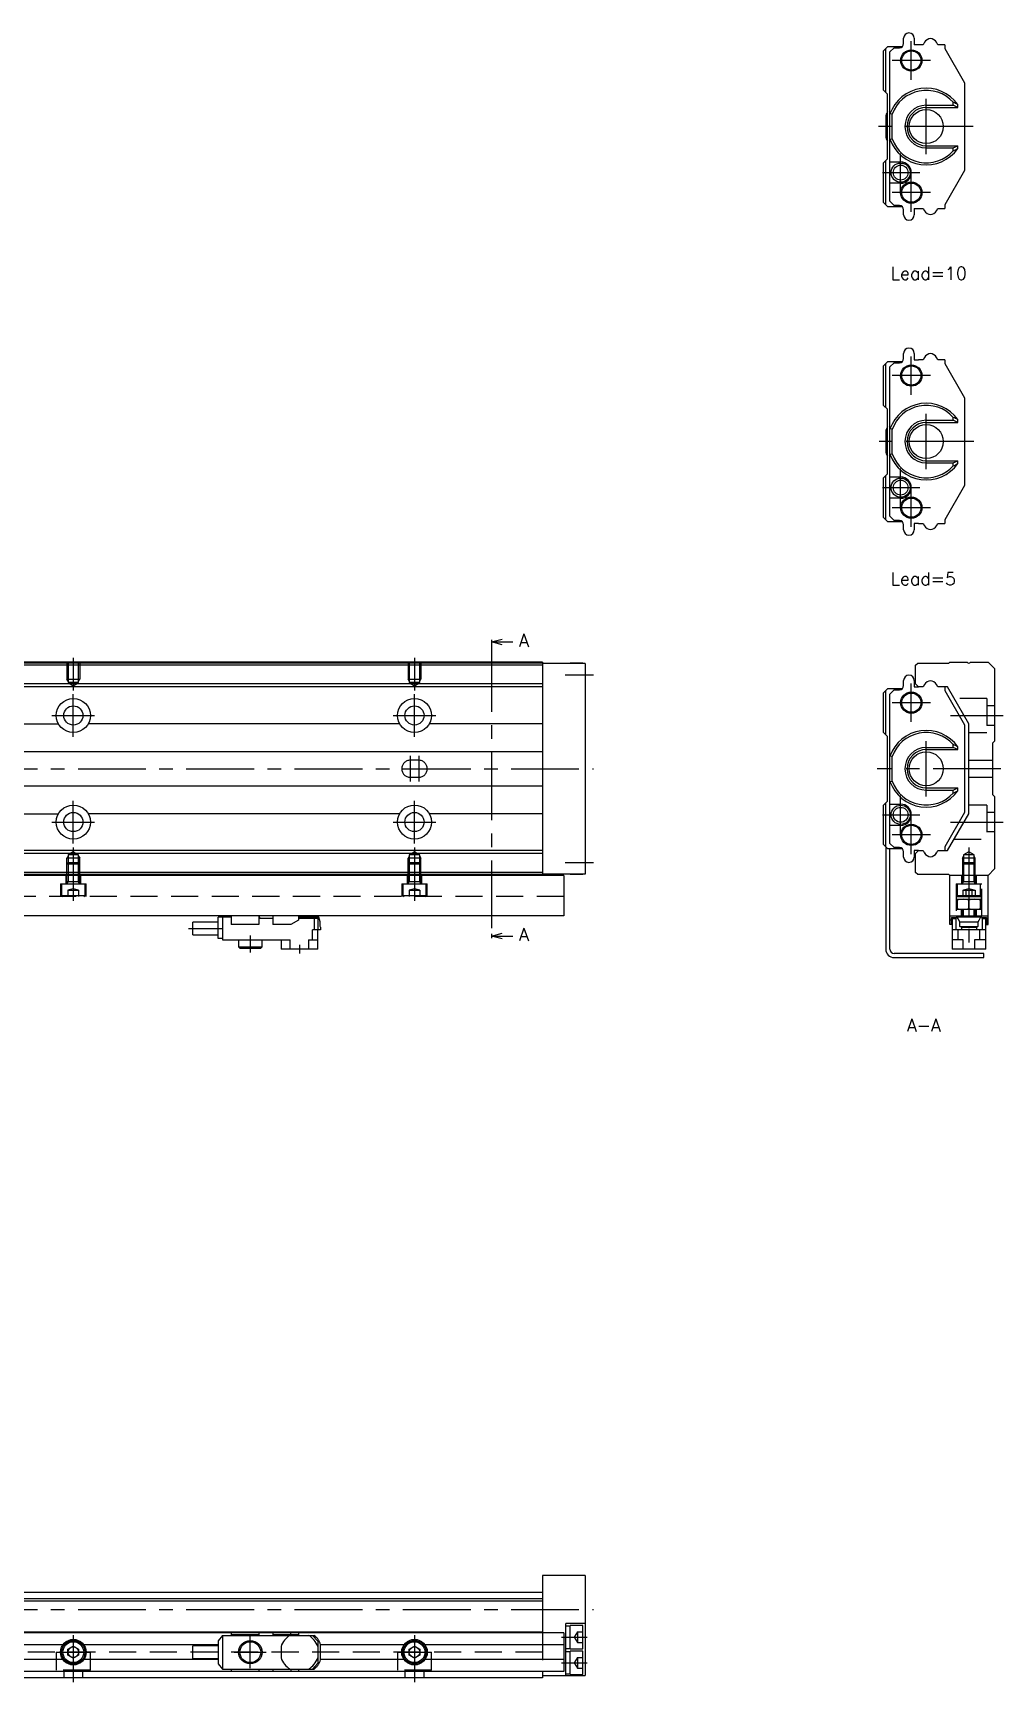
# Model space of a CAD drawing. Extents: x -2 to 443, y -8 to 396.
# Drawn here: x 216 to 443.5, y 9 to 395.8 of the extents above; entities that cross this region are included whole.
import ezdxf

# ---------------------------------------------------------------- set-up
doc = ezdxf.new("R2010")
doc.units = 0
doc.header["$LTSCALE"] = 0.5
doc.linetypes.add('CENTER', pattern=[50.8, 31.75, -6.35, 6.35, -6.35])
doc.linetypes.add('DASHED', pattern=[19.05, 12.7, -6.35])
for name, color, linetype in [('MSM_CENTER', 1, 'CENTER'), ('MSM_CONTINUOUS', 7, 'CONTINUOUS'), ('MSM_DASHED', 4, 'DASHED'), ('MSM_NARROW', 5, 'CONTINUOUS'), ('MSM_PART_NUMBER', 7, 'CONTINUOUS')]:
    doc.layers.add(name, color=color, linetype=linetype)
doc.styles.get("Standard").update_dxf_attribs({"font": 'txt.shx', "height": 1, "bigfont": 'bigfont.shx'})

msp = doc.modelspace()

# ---------------------------------------------------------------- linework, layer by layer
at = {"layer": 'MSM_CENTER'}
for p, q in [((422, 384.88), (422, 393.88)), ((426.5, 389.38), (417.5, 389.38)), ((425.5, 367.38), (425.5, 380.38)), ((436.5, 373.88), (414.2, 373.88)), ((419.5, 358.58), (419.5, 367.58)), ((415.25, 363.08), (424, 363.08)), ((422, 353.88), (422, 362.88)), ((426.5, 358.38), (417.5, 358.38)), ((422, 310.98), (422, 319.98)), ((426.5, 315.48), (417.5, 315.48)), ((425.5, 293.48), (425.5, 306.48)), ((436.65, 299.98), (414.35, 299.98)), ((419.5, 284.68), (419.5, 293.68)), ((415.25, 289.18), (424, 289.18)), ((422, 279.98), (422, 288.98)), ((426.5, 284.48), (417.5, 284.48)), ((323.59, 252.48), (323.59, 184.48)), ((225.5, 249.23), (225.5, 241.6)), ((305.5, 249.23), (305.5, 241.6)), ((340.8, 245.23), (347.5, 245.23)), ((225.5, 230.73), (225.5, 240.73)), ((305.5, 230.73), (305.5, 240.73)), ((422, 234.23), (422, 243.23)), ((426.5, 238.73), (417.5, 238.73)), ((220.5, 235.73), (230.5, 235.73)), ((300.5, 235.73), (310.5, 235.73)), ((431.21, 235.73), (443.5, 235.73)), ((425.5, 216.73), (425.5, 229.73)), ((304.5, 226.23), (304.5, 220.23)), ((306.5, 226.23), (306.5, 220.23)), ((-2, 223.23), (347.5, 223.23)), ((443, 223.23), (414, 223.23)), ((419.5, 207.93), (419.5, 216.93)), ((225.5, 205.73), (225.5, 215.73)), ((305.5, 205.73), (305.5, 215.73)), ((220.5, 210.73), (230.5, 210.73)), ((300.5, 210.73), (310.5, 210.73)), ((415.25, 212.43), (424, 212.43)), ((422, 203.23), (422, 212.23)), ((431.21, 210.73), (443.5, 210.73)), ((426.5, 207.73), (417.5, 207.73)), ((225.5, 204.74), (225.5, 192.23)), ((305.5, 204.74), (305.5, 192.23)), ((340.8, 201.23), (347.5, 201.23)), ((435.5, 204.74), (435.5, 179.93)), ((252.5, 185.78), (260.5, 185.78)), ((267, 184.13), (267, 180.13)), ((278.5, 181.93), (278.5, 179.93)), ((-2, 26), (347.5, 26)), ((225.5, 20), (225.5, 9)), ((267, 12.25), (267, 19.75)), ((305.5, 20), (305.5, 9)), ((340, 19.5), (346, 19.5)), ((221.5, 16), (229.5, 16)), ((263.25, 16), (270.75, 16)), ((301.5, 16), (309.5, 16)), ((340, 13.5), (346, 13.5))]:
    msp.add_line(p, q, dxfattribs=at)
at = {"layer": 'MSM_CONTINUOUS'}
for p, q in [((420.2, 393.38), (420.2, 394.58)), ((422.7, 394.58), (422.7, 393.08)), ((416.5, 392.68), (415.5, 391.68)), ((415.5, 382.38), (415.5, 391.68)), ((416, 381.88), (416, 392.18)), ((416.5, 392.68), (419.91, 392.68)), ((417, 391.38), (418, 392.38)), ((417, 356.38), (417, 391.38)), ((418, 392.38), (419.2, 392.38)), ((424.78, 393.08), (422.7, 393.08)), ((425.1, 393.64), (424.78, 393.08)), ((428.22, 393.08), (427.9, 393.64)), ((429.84, 393.08), (428.22, 393.08)), ((429.84, 393.08), (429.84, 392.23)), ((429.84, 392.23), (434.5, 384.16)), ((434.5, 384.16), (434.5, 363.61)), ((415.5, 382.38), (416.4, 381.48)), ((416.4, 366.28), (416.4, 381.48)), ((431.82, 378.88), (431.82, 379.57)), ((416, 376.13), (416, 371.64)), ((417.5, 376.76), (417, 376.84)), ((417.5, 371.01), (417.5, 376.76)), ((425.5, 378.88), (431.82, 378.88)), ((425.5, 378.38), (432.88, 378.38)), ((432.88, 378.38), (431.82, 378.88)), ((432.88, 378.38), (432.88, 379.03)), ((416, 371.64), (416, 371.57)), ((417, 370.93), (417.5, 371.01)), ((425.5, 369.38), (432.88, 369.38)), ((425.5, 368.88), (431.82, 368.88)), ((431.82, 368.88), (432.88, 369.38)), ((431.82, 368.2), (431.82, 368.88)), ((432.88, 368.73), (432.88, 369.38)), ((416.4, 366.28), (415.5, 365.38)), ((415.5, 356.08), (415.5, 365.38)), ((416, 355.58), (416, 365.88)), ((417, 365.58), (419.5, 365.58)), ((419.5, 360.58), (417, 360.58)), ((434.5, 363.61), (429.84, 355.53)), ((415.5, 356.08), (416.5, 355.08)), ((418, 355.38), (417, 356.38)), ((419.91, 355.08), (416.5, 355.08)), ((419.2, 355.38), (418, 355.38)), ((420.2, 353.18), (420.2, 354.38)), ((422.7, 354.68), (422.7, 353.18)), ((422.7, 354.68), (424.78, 354.68)), ((424.78, 354.68), (425.1, 354.12)), ((427.9, 354.12), (428.22, 354.68)), ((428.22, 354.68), (429.84, 354.68)), ((429.84, 355.53), (429.84, 354.68)), ((416.5, 318.78), (415.5, 317.78)), ((415.5, 308.48), (415.5, 317.78)), ((416, 307.98), (416, 318.28)), ((416.5, 318.78), (419.91, 318.78)), ((417, 317.48), (418, 318.48)), ((417, 282.48), (417, 317.48)), ((418, 318.48), (419.2, 318.48)), ((420.2, 319.48), (420.2, 320.68)), ((422.7, 320.68), (422.7, 319.18)), ((422.7, 319.18), (423.7, 319.18)), ((424.78, 319.18), (423.7, 319.18)), ((425.1, 319.74), (424.78, 319.18)), ((428.22, 319.18), (427.9, 319.74)), ((429.84, 319.18), (428.22, 319.18)), ((429.84, 319.18), (429.84, 318.33)), ((429.84, 318.33), (434.5, 310.26)), ((434.5, 310.26), (434.5, 289.71)), ((415.5, 308.48), (416.4, 307.58)), ((416.4, 292.38), (416.4, 307.58)), ((431.82, 304.98), (431.82, 305.67)), ((416, 302.23), (416, 297.74)), ((417.5, 302.86), (417, 302.94)), ((417.5, 297.11), (417.5, 302.86)), ((425.5, 304.98), (431.82, 304.98)), ((425.5, 304.48), (432.88, 304.48)), ((432.88, 304.48), (431.82, 304.98)), ((432.88, 304.48), (432.88, 305.13)), ((416, 297.74), (416, 297.67)), ((417, 297.03), (417.5, 297.11)), ((425.5, 295.48), (432.88, 295.48)), ((425.5, 294.98), (431.82, 294.98)), ((431.82, 294.98), (432.88, 295.48)), ((431.82, 294.3), (431.82, 294.98)), ((432.88, 294.83), (432.88, 295.48)), ((416.4, 292.38), (415.5, 291.48)), ((415.5, 282.18), (415.5, 291.48)), ((416, 281.68), (416, 291.98)), ((417, 291.68), (419.5, 291.68)), ((419.5, 286.68), (417, 286.68)), ((434.5, 289.71), (429.84, 281.63)), ((418, 281.48), (417, 282.48)), ((415.5, 282.18), (416.5, 281.18)), ((419.91, 281.18), (416.5, 281.18)), ((419.2, 281.48), (418, 281.48)), ((420.2, 279.28), (420.2, 280.48)), ((423.7, 280.78), (422.7, 280.78)), ((422.7, 280.78), (422.7, 279.28)), ((423.7, 280.78), (424.78, 280.78)), ((424.78, 280.78), (425.1, 280.22)), ((427.9, 280.22), (428.22, 280.78)), ((428.22, 280.78), (429.84, 280.78)), ((429.84, 281.63), (429.84, 280.78)), ((323.59, 252.98), (326.09, 253.65)), ((323.59, 253.48), (323.59, 252.48)), ((326.09, 252.31), (323.59, 252.98)), ((323.59, 252.98), (328.59, 252.98)), ((335.5, 248.23), (35.5, 248.23)), ((335.5, 248.03), (35.5, 248.03)), ((335.5, 248.23), (335.5, 198.23)), ((345.5, 247.93), (335.5, 247.93)), ((342, 247.93), (342, 247.98)), ((345, 247.98), (342, 247.98)), ((345, 247.93), (345, 247.98)), ((345.5, 247.93), (345.5, 198.53)), ((423, 247.53), (423.5, 248.03)), ((423.5, 248.03), (430.8, 248.03)), ((430.8, 248.03), (431, 248.23)), ((431, 248.23), (435.1, 248.23)), ((435.9, 248.23), (440, 248.23)), ((440, 248.23), (441.5, 246.73)), ((335.5, 247.53), (35.5, 247.53)), ((420.2, 242.73), (420.2, 243.93)), ((422.7, 243.93), (422.7, 242.43)), ((423, 243.13), (423, 247.53)), ((441.5, 246.73), (441.5, 229.73)), ((335.5, 243.13), (136.5, 243.13)), ((335.5, 242.43), (136.5, 242.43)), ((416.5, 242.03), (415.5, 241.03)), ((415.5, 231.73), (415.5, 241.03)), ((416, 231.23), (416, 241.53)), ((416.5, 242.03), (419.91, 242.03)), ((417, 240.73), (418, 241.73)), ((417, 205.73), (417, 240.73)), ((418, 241.73), (419.2, 241.73)), ((422.7, 242.43), (423.7, 242.43)), ((423.7, 242.43), (423, 243.13)), ((424.78, 242.43), (423.7, 242.43)), ((425.1, 242.99), (424.78, 242.43)), ((428.22, 242.43), (427.9, 242.99)), ((430.5, 242.43), (428.22, 242.43)), ((429.84, 242.43), (429.84, 241.58)), ((429.84, 241.58), (434.5, 233.51)), ((435.5, 233.77), (430.5, 242.43)), ((148.99, 233.77), (222.01, 233.77)), ((302.01, 233.77), (228.99, 233.77)), ((335.5, 233.77), (308.99, 233.77)), ((434.5, 233.51), (434.5, 212.96)), ((435.5, 212.69), (435.5, 233.77)), ((415.5, 231.73), (416.4, 230.83)), ((416.4, 215.63), (416.4, 230.83)), ((425.5, 228.23), (431.82, 228.23)), ((431.82, 228.23), (431.82, 228.92)), ((432.88, 227.73), (431.82, 228.23)), ((432.88, 227.73), (432.88, 228.38)), ((441.5, 229.73), (441, 229.23)), ((441, 229.23), (441, 217.22)), ((335.5, 227.23), (143.5, 227.23)), ((417.5, 226.11), (417, 226.19)), ((417.5, 220.36), (417.5, 226.11)), ((425.5, 227.73), (432.88, 227.73)), ((143.5, 219.23), (335.5, 219.23)), ((417, 220.28), (417.5, 220.36)), ((425.5, 218.73), (432.88, 218.73)), ((425.5, 218.23), (431.82, 218.23)), ((431.82, 218.23), (432.88, 218.73)), ((431.82, 217.55), (431.82, 218.23)), ((432.88, 218.08), (432.88, 218.73)), ((441, 217.22), (441.5, 216.72)), ((441.5, 216.72), (441.5, 199.73)), ((416.4, 215.63), (415.5, 214.73)), ((415.5, 205.43), (415.5, 214.73)), ((416, 204.93), (416, 215.23)), ((417, 214.93), (419.5, 214.93)), ((434.5, 212.96), (429.84, 204.88)), ((148.99, 212.69), (222.01, 212.69)), ((302.01, 212.69), (228.99, 212.69)), ((335.5, 212.69), (308.99, 212.69)), ((419.5, 209.93), (417, 209.93)), ((430.5, 204.03), (435.5, 212.69)), ((415.5, 205.43), (416.5, 204.43)), ((418, 204.73), (417, 205.73)), ((335.5, 204.03), (136.5, 204.03)), ((335.5, 203.33), (136.5, 203.33)), ((416, 204.93), (416, 180.93)), ((419.91, 204.43), (416.5, 204.43)), ((417, 180.93), (417, 204.43)), ((419.2, 204.73), (418, 204.73)), ((420.2, 202.53), (420.2, 203.73)), ((422.7, 204.03), (422.7, 202.53)), ((423.7, 204.03), (422.7, 204.03)), ((423, 203.33), (423.7, 204.03)), ((423, 198.93), (423, 203.33)), ((423.7, 204.03), (424.78, 204.03)), ((424.78, 204.03), (425.1, 203.47)), ((427.9, 203.47), (428.22, 204.03)), ((428.22, 204.03), (430.5, 204.03)), ((429.84, 204.88), (429.84, 204.03)), ((335.5, 198.93), (110.5, 198.93)), ((335.5, 198.43), (110.5, 198.43)), ((340.5, 198.23), (110.5, 198.23)), ((345.5, 198.53), (335.5, 198.53)), ((340.5, 198.23), (340.5, 188.73)), ((342, 198.48), (345, 198.48)), ((345, 198.48), (345, 198.53)), ((423.5, 198.43), (423, 198.93)), ((430.8, 198.43), (423.5, 198.43)), ((431, 198.23), (430.8, 198.43)), ((440, 198.23), (431, 198.23)), ((431, 186.73), (431, 198.23)), ((441.5, 199.73), (440, 198.23)), ((440, 186.73), (440, 198.23)), ((432.6, 190.23), (432.6, 193.23)), ((432.6, 193.23), (438.4, 193.23)), ((438.4, 190.23), (432.6, 190.23)), ((432.75, 192.63), (438.25, 192.63)), ((432.75, 192.63), (432.75, 190.23)), ((433.8, 188.73), (433.8, 190.23)), ((434, 190.23), (434, 188.73)), ((435.5, 190.48), (435.5, 192.39)), ((437.19, 190.25), (436.87, 190.23)), ((437, 188.73), (437, 190.23)), ((437.2, 190.23), (437.2, 188.73)), ((438.25, 190.23), (438.25, 192.63)), ((438.4, 193.23), (438.4, 190.23)), ((340.5, 188.73), (110.5, 188.73)), ((253.5, 184.28), (253.5, 187.28)), ((259.5, 187.28), (253.5, 187.28)), ((262.5, 188.43), (259.5, 188.43)), ((259.5, 183.43), (259.5, 188.43)), ((260.5, 188.43), (260.5, 183.13)), ((262.5, 188.73), (262.5, 186.73)), ((269, 186.73), (262.5, 186.73)), ((269, 188.73), (269, 186.73)), ((269.25, 188.43), (269, 188.43)), ((269.25, 188.13), (269.25, 188.43)), ((272.3, 188.13), (269.25, 188.13)), ((272.3, 188.73), (272.3, 186.73)), ((276.54, 186.73), (272.3, 186.73)), ((278.3, 187.75), (276.54, 186.73)), ((278.3, 188.73), (278.3, 187.75)), ((283.04, 188.43), (278.3, 188.43)), ((282.87, 188.13), (278.3, 188.13)), ((281.94, 188.13), (281.94, 185.48)), ((282.8, 188.13), (282.8, 185.48)), ((282.87, 188.13), (282.87, 188.43)), ((283.36, 187.34), (283.04, 188.43)), ((283.36, 186.23), (283.36, 187.34)), ((283.5, 186.08), (283.36, 186.23)), ((283.5, 186.08), (283.5, 185.48)), ((431, 188.73), (440, 188.73)), ((431.4, 187.75), (431, 187.75)), ((431.4, 186.73), (431, 186.73)), ((431.4, 186.73), (431.4, 188.33)), ((431.4, 188.33), (432.5, 188.33)), ((431.55, 188.33), (431.55, 180.93)), ((431.55, 188.13), (432.5, 188.13)), ((432.4, 188.13), (432.4, 185.48)), ((438.5, 188.43), (432.5, 188.43)), ((432.5, 188.13), (432.5, 188.43)), ((432.96, 188.05), (432.77, 188.43)), ((433.38, 187.34), (432.96, 188.05)), ((433.38, 187.34), (437.62, 187.34)), ((433.38, 186.23), (433.38, 187.34)), ((433.38, 186.23), (437.62, 186.23)), ((433.74, 186.08), (433.38, 186.23)), ((433.74, 186.08), (437.26, 186.08)), ((433.74, 186.08), (433.74, 185.48)), ((437.62, 186.23), (437.26, 186.08)), ((437.26, 186.08), (437.26, 185.48)), ((437.82, 187.67), (437.62, 187.34)), ((437.62, 187.34), (437.62, 186.23)), ((438.23, 188.43), (437.82, 187.67)), ((438.5, 188.43), (438.5, 188.13)), ((438.5, 188.33), (439.6, 188.33)), ((438.5, 188.13), (439.45, 188.13)), ((438.6, 188.13), (438.6, 185.48)), ((439.45, 180.93), (439.45, 188.33)), ((439.6, 188.33), (439.6, 186.73)), ((439.6, 187.75), (440, 187.75)), ((439.6, 186.73), (440, 186.73)), ((253.5, 184.28), (259.5, 184.28)), ((260.5, 183.43), (259.5, 183.43)), ((260.5, 183.13), (276.34, 183.13)), ((264.25, 183.13), (264.25, 181.43)), ((269.75, 181.43), (269.75, 183.13)), ((274.2, 183.13), (274.2, 180.93)), ((276.34, 180.93), (276.34, 183.13)), ((280.66, 183.13), (282.8, 183.13)), ((280.66, 183.13), (280.66, 180.93)), ((283.5, 185.48), (281.57, 185.48)), ((281.57, 183.13), (281.57, 185.48)), ((282.8, 180.93), (282.8, 185.48)), ((323.59, 183.98), (326.09, 184.65)), ((323.59, 184.48), (323.59, 183.48)), ((326.09, 183.31), (323.59, 183.98)), ((323.59, 183.98), (328.59, 183.98)), ((439.45, 185.48), (431.55, 185.48)), ((434.17, 183.13), (431.55, 183.13)), ((432.95, 183.13), (432.95, 185.48)), ((434.17, 180.93), (434.17, 183.13)), ((439.45, 183.13), (436.83, 183.13)), ((436.83, 183.13), (436.83, 180.93)), ((438.05, 183.13), (438.05, 185.48)), ((264.25, 181.43), (264.55, 181.13)), ((264.25, 181.43), (269.75, 181.43)), ((264.55, 181.13), (269.45, 181.13)), ((269.45, 181.13), (269.75, 181.43)), ((282.8, 180.93), (274.2, 180.93)), ((439, 179.93), (418, 179.93)), ((418, 178.93), (439, 178.93)), ((439.45, 180.93), (431.55, 180.93)), ((439, 178.93), (439, 179.93)), ((345.5, 34), (335.5, 34)), ((335.5, 34), (335.5, 20.5)), ((345.5, 34), (345.5, 10.5)), ((335.5, 28.5), (110.5, 28.5)), ((335.5, 28), (110.5, 28)), ((335.5, 30), (143.5, 30)), ((335.5, 20.7), (110.5, 20.7)), ((340.5, 20.5), (110.5, 20.5)), ((260.5, 19.95), (259.5, 18.69)), ((260.5, 19.95), (281.94, 19.95)), ((260.5, 19.95), (260.5, 12.05)), ((262.5, 20.5), (262.5, 19.95)), ((269, 20.1), (262.5, 20.1)), ((269, 20.5), (269, 19.95)), ((272.3, 20.5), (272.3, 19.95)), ((278.3, 20.1), (272.3, 20.1)), ((276.54, 20.1), (276.54, 20.5)), ((278.3, 20.5), (278.3, 19.95)), ((282.8, 18.55), (281.57, 19.95)), ((340.5, 20.5), (340.5, 11.5)), ((341, 10.5), (341, 22.75)), ((345.5, 22.75), (341, 22.75)), ((342, 22.1), (341, 22.1)), ((342, 16.75), (342, 22.25)), ((345, 22.25), (342, 22.25)), ((345, 16.75), (345, 22.25)), ((223.03, 17.7), (202, 17.7)), ((224.25, 16.72), (225.5, 17.44)), ((224.25, 15.28), (224.25, 16.72)), ((225.5, 17.44), (226.75, 16.72)), ((226.75, 16.72), (226.75, 15.28)), ((259.5, 17.7), (227.97, 17.7)), ((253.5, 14.5), (253.5, 17.5)), ((259.5, 17.5), (253.5, 17.5)), ((259.5, 18.69), (259.5, 13.3)), ((274.2, 17.33), (274.2, 14.67)), ((282.8, 18.55), (282.8, 13.45)), ((283.5, 14.24), (283.5, 17.76)), ((303.03, 17.7), (283.5, 17.7)), ((304.25, 16.72), (305.5, 17.44)), ((304.25, 15.28), (304.25, 16.72)), ((305.5, 17.44), (306.75, 16.72)), ((306.75, 16.72), (306.75, 15.28)), ((340.5, 17.7), (307.97, 17.7)), ((341, 16.9), (342, 16.9)), ((342, 16.1), (341, 16.1)), ((342, 16.75), (345, 16.75)), ((342, 10.75), (342, 16.25)), ((345, 16.25), (342, 16.25)), ((345, 10.75), (345, 16.25)), ((223.03, 14.3), (202, 14.3)), ((225.5, 14.56), (224.25, 15.28)), ((226.75, 15.28), (225.5, 14.56)), ((259.5, 14.3), (227.97, 14.3)), ((253.5, 14.5), (259.5, 14.5)), ((259.5, 13.3), (260.5, 12.05)), ((260.5, 12.05), (281.94, 12.05)), ((262.5, 12.05), (262.5, 11.5)), ((269, 11.9), (262.5, 11.9)), ((269, 12.05), (269, 11.5)), ((272.3, 12.05), (272.3, 11.5)), ((278.3, 11.9), (272.3, 11.9)), ((276.54, 11.9), (276.54, 11.5)), ((278.3, 12.05), (278.3, 11.5)), ((281.57, 12.05), (282.8, 13.45)), ((303.03, 14.3), (283.5, 14.3)), ((305.5, 14.56), (304.25, 15.28)), ((306.75, 15.28), (305.5, 14.56)), ((340.5, 14.3), (307.97, 14.3)), ((335.5, 11.5), (35.5, 11.5)), ((335.5, 10), (35.5, 10)), ((254.5, 11.5), (198, 11.5)), ((340.5, 11.5), (279.5, 11.5)), ((335.5, 11.5), (335.5, 10)), ((335.5, 10.5), (345.5, 10.5)), ((341, 10.9), (342, 10.9)), ((342, 10.75), (345, 10.75))]:
    msp.add_line(p, q, dxfattribs=at)
for centre, radius in [((422, 389.38), 2.5), ((422, 389.38), 2.25), ((425.5, 373.88), 4), ((419.5, 363.08), 2.25), ((419.5, 363.08), 1.75), ((422, 358.38), 2.5), ((422, 358.38), 2.25), ((422, 315.48), 2.5), ((422, 315.48), 2.25), ((425.5, 299.98), 4), ((419.5, 289.18), 2.25), ((419.5, 289.18), 1.75), ((422, 284.48), 2.5), ((422, 284.48), 2.25), ((422, 238.73), 2.5), ((422, 238.73), 2.25), ((225.5, 235.73), 4), ((225.5, 235.73), 2.25), ((305.5, 235.73), 4), ((305.5, 235.73), 2.25), ((425.5, 223.23), 4), ((225.5, 210.73), 4), ((225.5, 210.73), 2.25), ((305.5, 210.73), 4), ((305.5, 210.73), 2.25), ((419.5, 212.43), 2.25), ((419.5, 212.43), 1.75), ((422, 207.73), 2.5), ((422, 207.73), 2.25), ((225.5, 16), 3), ((225.5, 16), 2.75), ((225.5, 16), 2.45), ((225.5, 16), 1.25), ((267, 16), 2.75), ((267, 16), 2.45), ((305.5, 16), 3), ((305.5, 16), 2.75), ((305.5, 16), 2.45), ((305.5, 16), 1.25)]:
    msp.add_circle(centre, radius, dxfattribs=at)
for centre, radius, start, end in [((421.45, 394.58), 1.25, 0, 180), ((419.2, 393.38), 1, 270, 0), ((426.62, 392.77), 1.75, 93.7679, 149.9999), ((426.38, 392.77), 1.75, 30.0001, 86.2321), ((425.5, 373.88), 9, 34.9152, 160.8119), ((425.5, 373.88), 8.5, 41.9786, 160.2501), ((429.03, 372.71), 7.4, 58.6827, 67.893), ((418.14, 376.08), 2.14, 144.3594, 178.7845), ((425.5, 373.88), 5, 90, 270), ((425.5, 373.88), 4.5, 90, 270), ((418.12, 371.68), 2.12, 181.0143, 215.7914), ((425.5, 373.88), 9, 199.1881, 325.0848), ((425.5, 373.88), 8.5, 199.7499, 318.0214), ((429.04, 375.05), 7.4, 292.1059, 301.3183), ((419.5, 363.08), 2.5, 270, 90), ((419.2, 354.38), 1, 0, 90), ((421.45, 353.18), 1.25, 180, 0), ((426.62, 355), 1.75, 210.0001, 266.2321), ((426.38, 355), 1.75, 273.7679, 329.9999), ((421.45, 320.68), 1.25, 0, 180), ((419.2, 319.48), 1, 270, 0), ((426.62, 318.87), 1.75, 93.7679, 149.9999), ((426.38, 318.87), 1.75, 30.0001, 86.2321), ((425.5, 299.98), 9, 34.9152, 160.8119), ((425.5, 299.98), 8.5, 41.9786, 160.2501), ((429.03, 298.81), 7.4, 58.6827, 67.893), ((418.14, 302.18), 2.14, 144.3594, 178.7845), ((425.5, 299.98), 5, 90, 270), ((425.5, 299.98), 4.5, 90, 270), ((418.12, 297.78), 2.12, 181.0143, 215.7914), ((425.5, 299.98), 9, 199.1881, 325.0848), ((425.5, 299.98), 8.5, 199.7499, 318.0214), ((429.04, 301.15), 7.4, 292.1059, 301.3183), ((419.5, 289.18), 2.5, 270, 90), ((419.2, 280.48), 1, 0, 90), ((421.45, 279.28), 1.25, 180, 0), ((426.62, 281.1), 1.75, 210.0001, 266.2321), ((426.38, 281.1), 1.75, 273.7679, 329.9999), ((435.5, 248.53), 0.5, 216.8761, 323.1239), ((421.45, 243.93), 1.25, 0, 180), ((426.62, 242.12), 1.75, 93.7679, 149.9999), ((426.38, 242.12), 1.75, 30.0001, 86.2321), ((419.2, 242.73), 1, 270, 0), ((425.5, 223.23), 9, 34.9152, 160.8119), ((425.5, 223.23), 8.5, 41.9786, 160.2501), ((425.5, 223.23), 5, 90, 270), ((427.34, 218.7), 11.15, 60.2349, 66.3409), ((425.5, 223.23), 4.5, 90, 270), ((425.5, 223.23), 9, 199.1881, 325.0848), ((425.5, 223.23), 8.5, 199.7499, 318.0214), ((427.43, 227.59), 10.96, 293.6059, 299.8183), ((419.5, 212.43), 2.5, 270, 90), ((419.2, 203.73), 1, 0, 90), ((421.45, 202.53), 1.25, 180, 0), ((426.62, 204.35), 1.75, 210.0001, 266.2321), ((426.38, 204.35), 1.75, 273.7679, 329.9999), ((434.12, 188.66), 3.98, 69.7735, 110.2265), ((434.12, 194.21), 3.98, 249.7735, 290.2265), ((436.87, 188.66), 3.98, 69.7735, 110.2265), ((436.87, 194.21), 3.98, 249.7735, 290.2265), ((418, 180.93), 2, 180, 270), ((418, 180.93), 1, 180, 270), ((278.5, 16), 4.5, 118.6246, 162.8538), ((278.5, 16), 4.5, 17.1462, 61.3754), ((278.88, 16), 5, 38.3525, 52.1855), ((278.5, 16), 5.3, 19.37, 35.8295), ((278.5, 16), 4.5, 197.1462, 241.3754), ((278.5, 16), 4.5, 298.6246, 342.8538), ((278.88, 16), 5, 307.8145, 321.6475), ((278.5, 16), 5.3, 324.1705, 340.63)]:
    msp.add_arc(centre, radius, start, end, dxfattribs=at)
at = {"layer": 'MSM_DASHED'}
for p, q in [((224, 248.23), (224, 244.23)), ((224.27, 248.23), (224.27, 243.43)), ((226.73, 243.43), (226.73, 248.23)), ((227, 248.23), (227, 244.23)), ((304, 248.23), (304, 244.23)), ((304.27, 248.23), (304.27, 243.43)), ((306.73, 243.43), (306.73, 248.23)), ((307, 248.23), (307, 244.23)), ((224, 244.23), (227, 244.23)), ((224.27, 243.76), (224, 244.23)), ((226.73, 243.76), (227, 244.23)), ((304, 244.23), (307, 244.23)), ((304.27, 243.76), (304, 244.23)), ((306.73, 243.76), (307, 244.23)), ((224.27, 243.43), (225.5, 242.72)), ((226.73, 243.43), (224.27, 243.43)), ((225.5, 242.72), (226.73, 243.43)), ((304.27, 243.43), (305.5, 242.72)), ((306.73, 243.43), (304.27, 243.43)), ((305.5, 242.72), (306.73, 243.43)), ((439.7, 239.73), (432.06, 239.73)), ((439.7, 239.73), (439.7, 231.73)), ((441.5, 237.98), (439.7, 237.98)), ((439.7, 233.48), (441.5, 233.48)), ((435.5, 231.73), (439.7, 231.73)), ((306.5, 225.23), (304.5, 225.23)), ((435.5, 225.23), (441, 225.23)), ((304.5, 221.23), (306.5, 221.23)), ((435.5, 221.23), (441, 221.23)), ((439.7, 214.73), (435.5, 214.73)), ((439.7, 214.73), (439.7, 206.73)), ((441.5, 212.98), (439.7, 212.98)), ((432.06, 206.73), (439.7, 206.73)), ((439.7, 208.48), (441.5, 208.48)), ((224.27, 202.7), (224, 202.23)), ((224, 196.23), (224, 202.23)), ((227, 202.23), (224, 202.23)), ((224.27, 201.23), (224, 200.96)), ((225.5, 203.74), (224.27, 203.03)), ((224.27, 203.03), (224.27, 196.73)), ((226.73, 203.03), (224.27, 203.03)), ((224.27, 201.23), (226.73, 201.23)), ((226.73, 203.03), (225.5, 203.74)), ((226.73, 196.73), (226.73, 203.03)), ((226.73, 202.7), (227, 202.23)), ((227, 200.96), (226.73, 201.23)), ((227, 196.23), (227, 202.23)), ((304.27, 202.7), (304, 202.23)), ((304, 196.23), (304, 202.23)), ((307, 202.23), (304, 202.23)), ((304.27, 201.23), (304, 200.96)), ((305.5, 203.74), (304.27, 203.03)), ((304.27, 203.03), (304.27, 196.73)), ((306.73, 203.03), (304.27, 203.03)), ((304.27, 201.23), (306.73, 201.23)), ((306.73, 203.03), (305.5, 203.74)), ((306.73, 196.73), (306.73, 203.03)), ((306.73, 202.7), (307, 202.23)), ((307, 200.96), (306.73, 201.23)), ((307, 196.23), (307, 202.23)), ((434, 202.23), (434.27, 202.7)), ((434, 202.23), (434, 196.23)), ((437, 202.23), (434, 202.23)), ((434.27, 201.23), (434, 200.96)), ((435.5, 203.74), (434.27, 203.03)), ((434.27, 203.03), (434.27, 196.73)), ((436.73, 203.03), (434.27, 203.03)), ((434.27, 201.23), (436.73, 201.23)), ((436.73, 203.03), (435.5, 203.74)), ((436.73, 196.73), (436.73, 203.03)), ((437, 202.23), (436.73, 202.7)), ((437, 200.96), (436.73, 201.23)), ((437, 196.23), (437, 202.23)), ((223.75, 198.23), (223.75, 196.23)), ((224, 200.96), (227, 200.96)), ((227.25, 196.23), (227.25, 198.23)), ((303.75, 198.23), (303.75, 196.23)), ((304, 200.96), (307, 200.96)), ((307.25, 196.23), (307.25, 198.23)), ((433.75, 198.23), (433.75, 196.23)), ((434, 200.96), (437, 200.96)), ((437.25, 196.23), (437.25, 198.23)), ((222.5, 196.23), (228.5, 196.23)), ((222.5, 196.23), (222.5, 193.23)), ((222.75, 196.23), (222.75, 193.53)), ((222.75, 193.53), (223.05, 193.23)), ((222.75, 193.53), (228.25, 193.53)), ((227, 196.73), (224, 196.73)), ((224, 196.23), (224.27, 196.73)), ((225.5, 195.07), (224.25, 194.73)), ((224.25, 194.73), (224.25, 193.23)), ((224.25, 194.73), (226.75, 194.73)), ((226.75, 194.73), (225.5, 195.07)), ((225.5, 194.73), (225.5, 193.23)), ((227, 196.23), (226.73, 196.73)), ((226.75, 194.73), (226.75, 193.23)), ((227.95, 193.23), (228.25, 193.53)), ((228.25, 193.53), (228.25, 196.23)), ((228.5, 193.23), (228.5, 196.23)), ((302.5, 196.23), (308.5, 196.23)), ((302.5, 196.23), (302.5, 193.23)), ((302.75, 196.23), (302.75, 193.53)), ((302.75, 193.53), (303.05, 193.23)), ((302.75, 193.53), (308.25, 193.53)), ((307, 196.73), (304, 196.73)), ((304, 196.23), (304.27, 196.73)), ((305.5, 195.07), (304.25, 194.73)), ((304.25, 194.73), (304.25, 193.23)), ((304.25, 194.73), (306.75, 194.73)), ((306.75, 194.73), (305.5, 195.07)), ((305.5, 194.73), (305.5, 193.23)), ((307, 196.23), (306.73, 196.73)), ((306.75, 194.73), (306.75, 193.23)), ((307.95, 193.23), (308.25, 193.53)), ((308.25, 193.53), (308.25, 196.23)), ((308.5, 193.23), (308.5, 196.23)), ((432.5, 196.23), (432.5, 188.73)), ((432.5, 196.23), (438.5, 196.23)), ((432.75, 196.23), (432.75, 193.53)), ((432.75, 193.53), (438.25, 193.53)), ((432.75, 193.53), (433.05, 193.23)), ((437, 196.73), (434, 196.73)), ((434, 196.23), (434.27, 196.73)), ((434.06, 194.73), (434.06, 193.23)), ((434.06, 194.73), (436.94, 194.73)), ((435.5, 195.07), (434.25, 194.73)), ((434.78, 194.73), (434.78, 193.23)), ((436.75, 194.73), (435.5, 195.07)), ((436.22, 194.73), (436.22, 193.23)), ((437, 196.23), (436.73, 196.73)), ((436.94, 194.73), (436.94, 193.23)), ((437.95, 193.23), (438.25, 193.53)), ((438.25, 193.53), (438.25, 196.23)), ((438.5, 188.73), (438.5, 196.23)), ((340.5, 193.23), (110.5, 193.23)), ((335.5, 20.5), (335.5, 11.5)), ((343.7, 20.75), (342.98, 19.5)), ((342.98, 19.5), (343.7, 18.25)), ((343.7, 20.75), (345, 20.75)), ((343.7, 20.75), (343.7, 18.25)), ((343.7, 19.5), (345, 19.5)), ((335.5, 16), (35.5, 16)), ((221.5, 16), (221.5, 11.8)), ((229.5, 11.8), (229.5, 16)), ((301.5, 16), (301.5, 11.8)), ((309.5, 11.8), (309.5, 16)), ((343.7, 18.25), (345, 18.25)), ((229.5, 11.8), (221.5, 11.8)), ((223.25, 11.8), (223.25, 10)), ((227.75, 10), (227.75, 11.8)), ((309.5, 11.8), (301.5, 11.8)), ((303.25, 11.8), (303.25, 10)), ((307.75, 10), (307.75, 11.8)), ((343.7, 14.75), (342.98, 13.5)), ((342.98, 13.5), (343.7, 12.25)), ((343.7, 14.75), (345, 14.75)), ((343.7, 14.75), (343.7, 12.25)), ((343.7, 13.5), (345, 13.5)), ((343.7, 12.25), (345, 12.25))]:
    msp.add_line(p, q, dxfattribs=at)
for centre, start, end in [((304.5, 223.23), 90, 270), ((306.5, 223.23), 270, 90)]:
    msp.add_arc(centre, 2, start, end, dxfattribs=at)
at = {"layer": 'MSM_NARROW'}
for p, q in [((434.27, 188.73), (434.27, 190.23)), ((436.73, 188.73), (436.73, 190.23))]:
    msp.add_line(p, q, dxfattribs=at)

# ---------------------------------------------------------------- texts
at = {"layer": 'MSM_PART_NUMBER'}
for s, p in [('Lead=10', (417.16, 337.95)), ('Lead=5', (417.16, 266.3)), ('A', (330.01, 251.85)), ('A', (330.01, 182.85)), ('A-A', (420.94, 161.57))]:
    msp.add_text(s, height=3, dxfattribs=at).set_placement(p)

doc.saveas('drawing.dxf')
